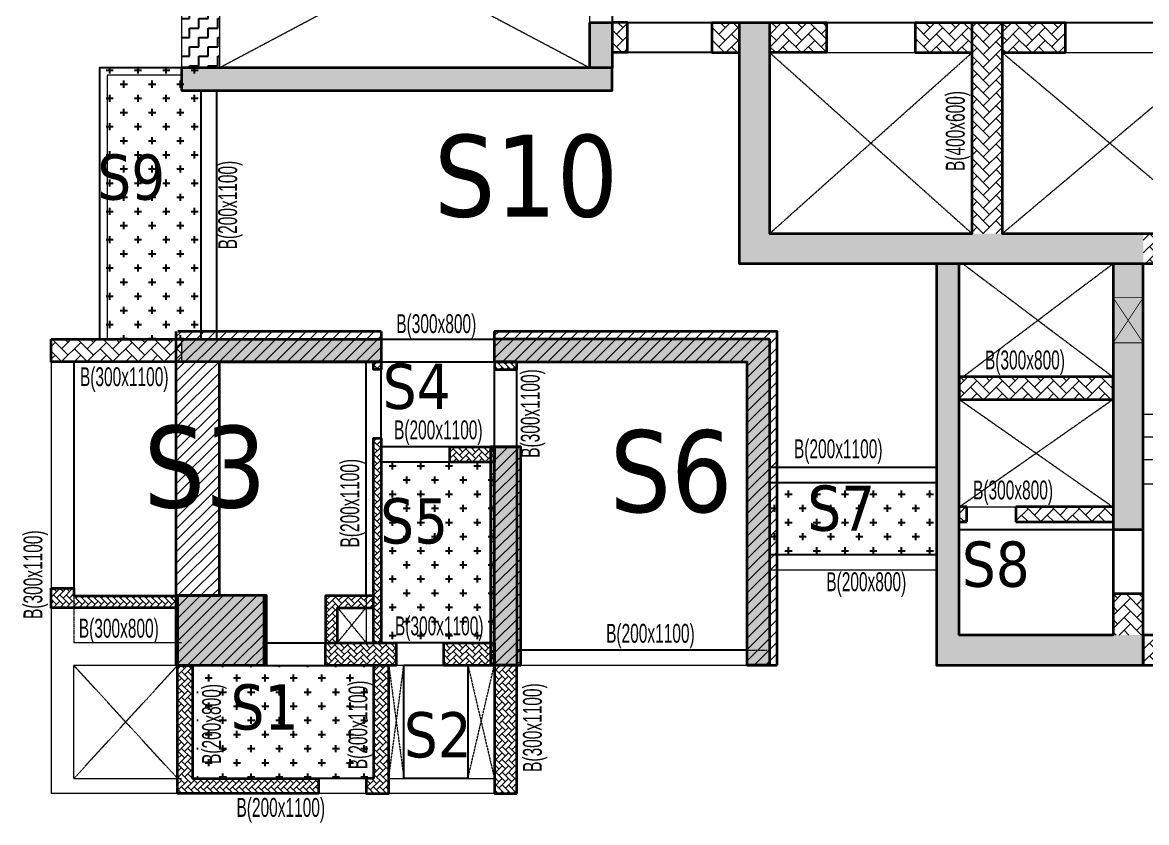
# Model space of a CAD drawing. Header units: millimetres. Extents: x -2 to 66976, y 42 to 26355.
# Drawn here: x -2 to 14901, y 1066 to 11677 of the extents above; entities that cross this region are included whole.
import ezdxf

# ---------------------------------------------------------------- set-up
doc = ezdxf.new("R2010")
doc.units = ezdxf.units.MM
doc.linetypes.add('HIDDEN', pattern=[0.375, 0.25, -0.125])
for name, color, linetype, lineweight in [('A-DETL-MISC', 35, 'Continuous', 15), ('A-HIDD-ABVE', 8, 'HIDDEN', 20), ('S-BEAM', 7, 'Continuous', 18), ('S-BEAM-IDEN', 2, 'Continuous', 9), ('S-COL HATCH', 9, 'Continuous', 0), ('S-COLS', 5, 'Continuous', 35), ('S-WALL', 4, 'Continuous', 18)]:
    doc.layers.add(name, color=color, linetype=linetype, lineweight=lineweight)
for name, color, linetype in [('changes', 7, 'Continuous'), ('S-CUTOUT', 1, 'Continuous'), ('SUNK SLAB', 8, 'Continuous')]:
    doc.layers.add(name, color=color, linetype=linetype)
doc.styles.add('Dim.s & Anno.(Misc.)', font='ARIALN.TTF')
doc.styles.add('Swis721 LtCn BT', font='swisscl.ttf', dxfattribs={"width": 0.9, "height": 233.355162})
pattern_1 = [(0, (-31352080.2, 21119608.4), (187.5, 187.5), [93.75, -281.25]), (90, (-31352033.32, 21119561.53), (-187.5, 187.5), [93.75, -281.25])]
pattern_2 = [(45, (-31802317.5, 20729084.55), (0, 169.7056275), [360, -120]), (135, (-31802232.65, 20729169.4), (1e-14, 169.7056275), [360, -120])]
pattern_3 = [(45, (-31618808, 20746156.34), (0, 169.7056275), [360, -120]), (135, (-31618723.15, 20746241.2), (1e-14, 169.7056275), [360, -120])]
pattern_4 = [(45, (-31682274.25, 21473233.52), (-75.1300955, 75.1300955), [])]
pattern_5 = [(315, (-31089832.86, 20696292.645), (84.85281374, -1e-14), [180, -60]), (45, (-31089790.43, 20696250.22), (84.85281374, -2e-14), [180, -60])]

# ---------------------------------------------------------------- blocks, each defined once
blk = doc.blocks.new('A$Cbe320e20')
at = {"layer": 'S-COL HATCH', "transparency": 33554687}
h = blk.add_hatch(color=256, dxfattribs=at)
h.dxf.hatch_style = 1
h.paths.add_polyline_path([(-2086, 2800), (-2385, 2800), (-2385, 2200), (-2086, 2200)])
at = {"layer": 'S-COL HATCH'}
h = blk.add_hatch(dxfattribs=at)
h.set_pattern_fill('AR-HBONE', color=256, scale=30)
h.set_pattern_definition(pattern_3)
h.paths.add_polyline_path([(-1885, 2400), (-1885, 2800), (-2085, 2800), (-2085, 2400)])
h = blk.add_hatch(dxfattribs=at)
h.set_pattern_fill('AR-HBONE', color=256, scale=30)
h.set_pattern_definition(pattern_3)
h.paths.add_polyline_path([(-400, 2400), (-400, 2800), (-765, 2800), (-765, 2400), (-676, 2400)])
at = {"layer": 'S-COL HATCH', "transparency": 33554687}
h = blk.add_hatch(color=256, dxfattribs=at)
h.dxf.hatch_style = 1
h.paths.add_polyline_path([(4954, -400), (4954, 0), (0, 0), (0, 2800), (-400, 2800), (-400, -400)])
at = {"layer": 'S-COL HATCH'}
h = blk.add_hatch(dxfattribs=at)
h.set_pattern_fill('AR-HBONE', color=256, scale=30)
h.set_pattern_definition(pattern_3)
h.paths.add_polyline_path([(758, 2400), (758, 2800), (0, 2800), (0, 2400)])
h = blk.add_hatch(dxfattribs=at)
h.set_pattern_fill('AR-HBONE', color=256, scale=30)
h.set_pattern_definition(pattern_3)
h.paths.add_polyline_path([(2684, 2800), (1928, 2800), (1928, 2400), (2684, 2400)])
h = blk.add_hatch(dxfattribs=at)
h.set_pattern_fill('AR-HBONE', color=256, scale=30)
h.set_pattern_definition(pattern_2)
h.paths.add_polyline_path([(2684, 0), (3084, 0), (3084, 2800), (2684, 2800)])
h = blk.add_hatch(dxfattribs=at)
h.set_pattern_fill('AR-HBONE', color=256, scale=30)
h.set_pattern_definition(pattern_3)
h.paths.add_polyline_path([(3925, 2800), (3084, 2800), (3084, 2400), (3925, 2400)])
at = {"layer": 'S-COL HATCH', "transparency": 33554687}
h = blk.add_hatch(color=256, dxfattribs=at)
h.dxf.hatch_style = 1
h.paths.add_polyline_path([(-7796, 2200), (-7796, 1900), (-2086, 1900), (-2086, 2200)])
at = {"layer": 'S-COL HATCH'}
h = blk.add_hatch(dxfattribs=at)
h.set_pattern_fill('AR-HBONE', color=256, scale=30)
h.set_pattern_definition(pattern_2)
h.paths.add_polyline_path([(5934, 0), (4954, 0), (4954, -400), (5934, -400)])
at = {"layer": 'S-COL HATCH', "transparency": 33554687}
h = blk.add_hatch(color=256, dxfattribs=at)
h.dxf.hatch_style = 1
h.paths.add_polyline_path([(2514, -400), (2214, -400), (2214, -5725), (2514, -5725), (4954, -5725), (4954, -5325), (2514, -5325), (2514, -3625), (2514, -3625), (2514, -3625)])
h = blk.add_hatch(color=256, dxfattribs=at)
h.dxf.hatch_style = 1
h.paths.add_polyline_path([(4954, -400), (4554, -400), (4554, -400), (4554, -1900), (4554, -1900), (4554, -2200), (4554, -3925), (4954, -3925)])
h = blk.add_hatch(dxfattribs=at)
h.set_pattern_fill('ANSI31', color=256, scale=850)
h.set_pattern_definition(pattern_4)
h.paths.add_polyline_path([(-5150, -1299), (-7296, -1299), (-7296, -1303), (-7871, -1303), (-7871, -4800), (-7296, -4800), (-7296, -1699), (-5150, -1699)])
h = blk.add_hatch(dxfattribs=at)
h.set_pattern_fill('ANSI31', color=256, scale=850)
h.set_pattern_definition(pattern_4)
h.paths.add_polyline_path([(100, -1299), (-3650, -1299), (-3650, -1699), (-300, -1699), (-300, -5724), (100, -5724)])
at = {"layer": 'S-COL HATCH'}
h = blk.add_hatch(dxfattribs=at)
h.set_pattern_fill('AR-HBONE', color=256, scale=30)
h.set_pattern_definition(pattern_2)
h.paths.add_polyline_path([(-7796, -1400), (-9525, -1400), (-9525, -1700), (-7796, -1700)])
at = {"layer": 'S-COL HATCH', "transparency": 33554687}
h = blk.add_hatch(color=256, dxfattribs=at)
h.dxf.hatch_style = 1
h.paths.add_polyline_path([(-5150, -1400), (-7796, -1400), (-7796, -1700), (-5150, -1700)])
h = blk.add_hatch(color=256, dxfattribs=at)
h.dxf.hatch_style = 1
h.paths.add_polyline_path([(0, -1400), (-3650, -1400), (-3650, -1700), (-300, -1700), (-300, -5725), (0, -5725)])
at = {"layer": 'S-COL HATCH'}
h = blk.add_hatch(dxfattribs=at)
h.set_pattern_fill('AR-HBONE', color=256, scale=30)
h.set_pattern_definition(pattern_2)
h.paths.add_polyline_path([(2514, -1900), (2514, -2200), (4554, -2200), (4554, -1900)])
at = {"layer": 'S-COL HATCH', "transparency": 33554687}
h = blk.add_hatch(dxfattribs=at)
h.set_pattern_fill('ANSI31', color=256, scale=850)
h.set_pattern_definition(pattern_4)
h.paths.add_polyline_path([(-3300, -2827), (-3696, -2827), (-3696, -5724), (-3300, -5724)])
h = blk.add_hatch(color=256, dxfattribs=at)
h.dxf.hatch_style = 1
h.paths.add_polyline_path([(-3350, -2827), (-3650, -2827), (-3650, -5725), (-3350, -5725)])
at = {"layer": 'S-COL HATCH'}
h = blk.add_hatch(dxfattribs=at)
h.set_pattern_fill('AR-HBONE', color=256, scale=30)
h.set_pattern_definition(pattern_2)
h.paths.add_polyline_path([(2614, -3625), (2514, -3625), (2514, -3825), (2614, -3825)])
h = blk.add_hatch(dxfattribs=at)
h.set_pattern_fill('AR-HBONE', color=256, scale=30)
h.set_pattern_definition(pattern_2)
h.paths.add_polyline_path([(3264, -3625), (3264, -3825), (4554, -3825), (4554, -3625)])
at = {"layer": 'S-COL HATCH', "transparency": 33554687}
h = blk.add_hatch(dxfattribs=at)
h.set_pattern_fill('ANSI31', color=256, scale=850)
h.set_pattern_definition(pattern_4)
h.paths.add_polyline_path([(-7871, -4800), (-7871, -5724), (-6671, -5724), (-6671, -4800)])
h = blk.add_hatch(color=256, dxfattribs=at)
h.dxf.hatch_style = 1
h.paths.add_polyline_path([(-6700, -4800), (-7850, -4800), (-7850, -5725), (-6700, -5725)])
at = {"layer": 'S-COL HATCH'}
h = blk.add_hatch(dxfattribs=at)
h.set_pattern_fill('AR-HBONE', color=256, scale=30)
h.set_pattern_definition(pattern_2)
h.paths.add_polyline_path([(4954, -4775), (4554, -4775), (4554, -5325), (4954, -5325)])
h = blk.add_hatch(dxfattribs=at)
h.set_pattern_fill('AR-HBONE', color=256, scale=30)
h.set_pattern_definition(pattern_2)
h.paths.add_polyline_path([(4954, -5325), (12554, -5325), (12554, -5725), (4954, -5725)])
at = {"layer": 'S-COL HATCH', "transparency": 33554687}
blk.add_line((-7796, -1400), (-7796, -1700), dxfattribs=at)
at = {"layer": 'S-COLS'}
for p, q in [((-1885, 2800), (-2086, 2800)), ((-1885, 2400), (-1885, 2800)), ((-765, 2800), (-765, 2400)), ((-765, 2800), (-400, 2800)), ((0, 2800), (758, 2800)), ((758, 2400), (758, 2800)), ((1928, 2800), (1928, 2400)), ((1928, 2800), (2684, 2800)), ((3084, 2800), (3925, 2800)), ((3925, 2400), (3925, 2800)), ((-1885, 2400), (-2086, 2400)), ((-765, 2400), (-400, 2400)), ((758, 2400), (0, 2400)), ((1928, 2400), (2684, 2400)), ((3084, 2400), (3925, 2400)), ((-5150, -1299), (-5150, -1699)), ((-3650, -1299), (-3650, -1699)), ((0, -1400), (-3650, -1400)), ((-3650, -1400), (-3650, -1700)), ((0, -1400), (0, -5725)), ((-3650, -1700), (-300, -1700)), ((-300, -1700), (-300, -5725)), ((4554, -3925), (4954, -3925)), ((4554, -4775), (4954, -4775)), ((-3700, -5724), (-3300, -5724)), ((-300, -5724), (100, -5724)), ((0, -5725), (-300, -5725))]:
    blk.add_line(p, q, dxfattribs=at)
at = {"layer": 'S-COLS', "color": 5}
blk.add_lwpolyline([(-2385, 2800), (-2086, 2800), (-2086, 2200), (-2385, 2200)], close=True, dxfattribs=at)
at = {"layer": 'S-COLS'}
for points in [[(10754, -400), (-400, -400), (-400, 2800), (0, 2800), (0, 0), (2684, 0), (2684, 2800)], [(2684, 2800), (3084, 2800)], [(3084, 2800), (3084, 0), (5934, 0), (5934, 2800)], [(2214, -400), (2214, -5725), (2514, -5725)], [(2514, -5325), (2514, -400)], [(4554, -400), (4554, -5325)], [(4554, -5725), (4954, -5725), (4954, -400)], [(-7871, -1299), (-7871, -4800), (-7296, -4800), (-7296, -1699), (-5150, -1699)], [(-5150, -1299), (-7846, -1299)], [(100, -5724), (100, -1299), (-3650, -1299)], [(-3650, -1699), (-300, -1699), (-300, -5724)], [(-3300, -5724), (-3300, -2827), (-3700, -2827), (-3700, -5724)], [(2614, -3625), (2514, -3625)], [(2614, -3825), (2614, -3625)], [(3264, -3625), (3264, -3825)], [(4554, -3625), (3264, -3625)], [(2514, -3825), (2614, -3825)], [(3264, -3825), (4554, -3825)], [(4554, -5325), (2514, -5325)], [(12554, -5325), (4954, -5325), (4954, -5725), (15254, -5725)], [(2514, -5725), (4554, -5725)]]:
    blk.add_lwpolyline(points, dxfattribs=at)
for points in [[(-7796, 1900), (-2086, 1900), (-2086, 2200), (-7796, 2200)], [(4554, -1900), (2514, -1900), (2514, -2200), (4554, -2200)], [(-7850, -5725), (-6700, -5725), (-6700, -4800), (-7850, -4800)]]:
    blk.add_lwpolyline(points, close=True, dxfattribs=at)
at = {"layer": 'S-COLS', "elevation": 0}
for points in [[(-9525, -1400), (-5150, -1400), (-5150, -1700), (-9525, -1700)], [(-3650, -2827), (-3350, -2827), (-3350, -5725), (-3650, -5725)], [(-7871, -5724), (-6671, -5724), (-6671, -4800), (-7871, -4800)]]:
    blk.add_lwpolyline(points, close=True, dxfattribs=at)
at = {"layer": 'S-CUTOUT', "const_width": 10, "elevation": 0}
blk.add_lwpolyline([(4954, -849), (4954, -1449), (4554, -1449), (4554, -849)], close=True, dxfattribs=at)
for points in [[(4954, -849), (4554, -1449)], [(4954, -1449), (4554, -849)]]:
    blk.add_lwpolyline(points, dxfattribs=at)
at = {"layer": 'S-WALL', "color": 7}
for p, q in [((-8885, 2200), (-7795, 2200)), ((-8885, -1400), (-8885, 2200)), ((-7795, 2100), (-8785, 2100)), ((-8785, 2100), (-8785, -1400))]:
    blk.add_line(p, q, dxfattribs=at)

msp = doc.modelspace()

# ---------------------------------------------------------------- hatches: boundary and pattern name
at = {"layer": 'S-COL HATCH'}
h = msp.add_hatch(dxfattribs=at)
h.set_pattern_fill('AR-HBONE', color=256, scale=15, angle=-90)
h.set_pattern_definition([(315, (21106618.915, 31373652.603), (84.85281374, -2e-14), [180, -60]), (45, (21106661.34, 31373610.18), (84.85281374, -2e-14), [180, -60])])
h.paths.add_polyline_path([(4653.7, 7174.4), (4653.7, 7074.4), (4753.7, 7074.4), (4753.7, 7174.4)])
h = msp.add_hatch(dxfattribs=at)
h.set_pattern_fill('AR-HBONE', color=256, scale=15, angle=-90)
h.set_pattern_definition([(315, (21108318.957, 31378122.583), (84.85281374, -2e-14), [180, -60]), (45, (21108361.383, 31378080.157), (84.85281374, -2e-14), [180, -60])])
h.paths.add_polyline_path([(6553.8, 7174.3), (6253.8, 7174.3), (6253.8, 7074.4), (6553.8, 7074.4)])
h = msp.add_hatch(dxfattribs=at)
h.set_pattern_fill('AR-HBONE', color=256, scale=15, angle=-90)
h.set_pattern_definition([(315, (21106618.915, 31372642.615), (84.85281374, -2e-14), [180, -60]), (45, (21106661.34, 31372600.19), (84.85281374, -2e-14), [180, -60])])
h.paths.add_polyline_path([(4653.7, 6164.4), (4653.7, 3449.2), (4753.7, 3449.2), (4753.7, 6164.4)])
h = msp.add_hatch(dxfattribs=at)
h.set_pattern_fill('AR-HBONE', color=256, scale=15)
h.set_pattern_definition([(45, (-31360728.907, 21107812.13), (0, 84.85281374), [180, -60]), (135, (-31360686.48, 21107854.557), (7e-15, 84.85281374), [180, -60])])
h.paths.add_polyline_path([(6253.8, 5847), (6253.8, 6047), (5663.8, 6047), (5663.8, 5847)])
h = msp.add_hatch(dxfattribs=at)
h.set_pattern_fill('AR-HBONE', color=256, scale=15, angle=-90)
h.set_pattern_definition(pattern_5)
h.paths.add_polyline_path([(378.7, 4174.4), (578.7, 4174.4), (678.7, 4174.4), (678.7, 4074.4), (2053.7, 4074.4), (2053.7, 3914.4), (378.7, 3914.4)])
h = msp.add_hatch(dxfattribs=at)
h.set_pattern_fill('AR-HBONE', color=256, scale=15)
h.set_pattern_definition([(45, (-31099967.175, 20626470.88), (0, 84.85281374), [180, -60]), (135, (-31099924.75, 20626513.307), (7e-15, 84.85281374), [180, -60])])
h.paths.add_polyline_path([(4653.7, 4073.9), (4013.7, 4074), (4013.7, 3449.2), (4173.7, 3449.2), (4173.7, 3914.4), (4653.7, 3914.4)])
h = msp.add_hatch(dxfattribs=at)
h.set_pattern_fill('AR-HBONE', color=256, scale=15)
h.set_pattern_definition([(45, (-31362128.91, 21105214.32), (0, 84.85281374), [180, -60]), (135, (-31362086.486, 21105256.747), (7e-15, 84.85281374), [180, -60])])
h.paths.add_polyline_path([(4953.7, 3149.2), (4953.7, 3449.2), (4013.7, 3449.2), (4013.7, 3149.2)])
h = msp.add_hatch(dxfattribs=at)
h.set_pattern_fill('AR-HBONE', color=256, scale=15)
h.set_pattern_definition([(45, (-31360728.907, 21105214.32), (0, 84.85281374), [180, -60]), (135, (-31360686.48, 21105256.747), (7e-15, 84.85281374), [180, -60])])
h.paths.add_polyline_path([(6253.8, 3149.2), (6253.8, 3449.2), (5583.8, 3449.2), (5583.8, 3149.2)])
h = msp.add_hatch(dxfattribs=at)
h.set_pattern_fill('AR-HBONE', color=256, scale=15, angle=-90)
h.set_pattern_definition(pattern_5)
edge = h.paths.add_edge_path()
edge.add_line((2253.7, 3149.2), (2253.7, 1649.2))
edge.add_line((2253.7, 1649.2), (3923.7, 1649.2))
edge.add_line((3923.7, 1649.2), (3923.7, 1449.2))
edge.add_line((3923.7, 1449.2), (2053.7, 1449.2))
edge.add_line((2053.7, 1449.2), (2053.7, 3149.1))
edge.add_line((2053.7, 3149.1), (2253.7, 3149.1))
h = msp.add_hatch(dxfattribs=at)
h.set_pattern_fill('AR-HBONE', color=256, scale=15, angle=-90)
h.set_pattern_definition(pattern_5)
h.paths.add_polyline_path([(4653.7, 1649.2), (4553.7, 1648.8), (4553.7, 1448.8), (4853.7, 1449.2), (4853.7, 3149.2), (4653.7, 3149.2)])
h = msp.add_hatch(dxfattribs=at)
h.set_pattern_fill('AR-HBONE', color=256, scale=15, angle=-90)
h.set_pattern_definition([(315, (21108318.957, 31372497.395), (84.85281374, -2e-14), [180, -60]), (45, (21108361.383, 31372454.97), (84.85281374, -2e-14), [180, -60])])
h.paths.add_polyline_path([(6253.8, 1449.2), (6553.8, 1449.2), (6553.8, 3149.2), (6253.8, 3149.2)])
at = {"layer": 'SUNK SLAB'}
h = msp.add_hatch(dxfattribs=at)
h.set_pattern_fill('ZIGZAG', color=8, scale=1000, style=0)
h.set_pattern_definition([(0, (-31792413.78, 20728727.43), (125, 125), [125, -125]), (90, (-31792288.78, 20728727.43), (-125, 125), [125, -125])])
h.paths.add_polyline_path([(2608.1, 13676.5), (2108.1, 13676.5), (2108.1, 11076.5), (2608.1, 11076.5)])
h = msp.add_hatch(dxfattribs=at)
h.set_pattern_fill('CROSS', color=8, scale=750, style=0)
h.set_pattern_definition(pattern_1)
h.paths.add_polyline_path([(2368.1, 11076.5), (1018.1, 11076.5), (1018.1, 7476.5), (2368.1, 7476.5)])
h = msp.add_hatch(dxfattribs=at)
h.set_pattern_fill('CROSS', color=8, scale=750, style=0)
h.set_pattern_definition(pattern_1)
h.paths.add_polyline_path([(6253.7, 5849.2), (4753.7, 5849.2), (4753.7, 3449.2), (6253.7, 3449.2)])
h.paths.add_polyline_path([(4874, 3406.9), (6272.5, 3406.9), (6272.5, 3934.1), (4874, 3934.1)], flags=9)
h = msp.add_hatch(dxfattribs=at)
h.set_pattern_fill('CROSS', color=8, scale=750, style=0)
h.set_pattern_definition(pattern_1)
h.paths.add_polyline_path([(12118.1, 4616.6), (12118.1, 5576.5), (9903.7, 5576.5), (9903.7, 4616.5)])
h = msp.add_hatch(dxfattribs=at)
h.set_pattern_fill('CROSS', color=8, scale=750, style=0)
h.set_pattern_definition(pattern_1)
h.paths.add_polyline_path([(4653.7, 1650.4), (4653.7, 3151.3), (2308.1, 3149.4), (2308.1, 1649)])
h.paths.add_polyline_path([(2770.3, 1780.2), (2770.3, 3053.5), (2243.1, 3053.5), (2243.1, 1780.2)], flags=9)
h.paths.add_polyline_path([(4711.2, 1773.3), (4711.2, 3046.5), (4184, 3046.5), (4184, 1773.3)], flags=9)

# ---------------------------------------------------------------- linework, layer by layer
at = {"layer": 'A-DETL-MISC', "elevation": 0}
for points in [[(16858.1, 6476.5), (14858.1, 6476.5)], [(16858.1, 6176.5), (14858.1, 6176.5)], [(16858.1, 5876.5), (14858.1, 5876.5)], [(16858.1, 5551.3), (14858.1, 5551.3)]]:
    msp.add_lwpolyline(points, dxfattribs=at)
at = {"layer": 'A-HIDD-ABVE', "linetype": 'HIDDEN'}
for p, q in [((2608.1, 13676.5, 0), (7518.4, 11076.5, 0)), ((2608.1, 11076.5, 0), (7506.4, 13676.5, 0)), ((9903.7, 11276.5, 0), (12588.1, 8876.5, 0)), ((9903.7, 8876.5, 0), (12588.1, 11276.5, 0)), ((12988.1, 11276.5, 0), (15838.1, 8876.5, 0)), ((12988.1, 8876.5, 0), (15838.1, 11276.5, 0)), ((12465.4, 8476.5, 0), (14455.4, 6976.5, 0)), ((12465.4, 6976.5, 0), (14455.4, 8476.5, 0)), ((12418.1, 6676.5, 0), (14455.4, 5251.4, 0)), ((12418.1, 5251.3, 0), (14455.4, 6676.5, 0)), ((4173.7, 3916.5, 0), (4553.7, 3451.3, 0)), ((4173.7, 3451.3, 0), (4553.7, 3916.5, 0)), ((2053.7, 1649, 0), (678.7, 3149.3, 0)), ((678.7, 1649, 0), (2053.7, 3149.3, 0)), ((4853.7, 1651.3, 0), (5053.7, 3151.4, 0)), ((4853.7, 3151.3, 0), (5054.6, 1651.3, 0)), ((5903.7, 1651.3, 0), (6253.7, 3151.4, 0)), ((5903.7, 3151.3, 0), (6254.6, 1651.4, 0))]:
    msp.add_line(p, q, dxfattribs=at)
at = {"layer": 'changes', "color": 1, "elevation": 0}
for points in [[(7818.1, 13676.5), (7818.1, 11676.5), (25258.1, 11676.5), (25258.1, 13676.5), (19578.1, 13676.5), (19578.1, 15376.5), (12208.1, 15376.5), (12208.1, 13676.5)], [(2568.1, 10776.5), (2568.1, 7476.5), (9903.7, 7476.5), (9903.7, 5776.5), (12118.1, 5776.6), (12118.1, 8476.5), (9503.7, 8476.5), (9503.7, 11276.5), (7818.1, 11276.5), (7818.1, 10776.5)], [(2368.1, 7476.5), (2368.1, 10776.5), (2108.1, 10776.5), (2108.1, 11076.5), (1018.1, 11076.5), (1018.1, 7476.7)], [(4553.7, 7176.5), (678.7, 7176.5), (678.7, 4174.4), (678.7, 4074.4), (3203.7, 4076.1), (3203.7, 3449.2), (4013.7, 3449.2), (4013.7, 4074), (4553.7, 4074)], [(4753.7, 7174.4), (6253.7, 7174.4), (6253.7, 6049.2), (4753.7, 6049.2)], [(6553.7, 7176.5), (9603.7, 7176.5), (9603.7, 3351.3), (6553.7, 3351.3)], [(4753.7, 5849.2), (6253.8, 5849.2), (6253.8, 3449.2), (4753.7, 3449.2)], [(9903.7, 5576.5), (12118.1, 5576.5), (12118.1, 4616.6), (9903.7, 4616.6)], [(12418.1, 4951.3), (14458.1, 4951.3), (14458.1, 3551.3), (12418.1, 3551.3)], [(2259.3, 3149.3), (4653.7, 3149.3), (4653.7, 1649.2), (2259.3, 1649.2)], [(5053.7, 3151.4), (5903.7, 3151.4), (5903.7, 1651.3), (5053.7, 1651.3)]]:
    msp.add_lwpolyline(points, close=True, dxfattribs=at)
at = {"layer": 'S-BEAM'}
for p, q in [((2108.1, 14576.5, 0), (2108.1, 11076.5, 0)), ((2608.1, 14576.5, 0), (2608.1, 11076.5, 0)), ((7518.4, 11676.5, 0), (7518.4, 13676.5, 0)), ((9903.7, 11276.5, 0), (12588.1, 11276.5, 0)), ((12988.1, 11276.5, 0), (15838.1, 11276.5, 0)), ((2368.1, 11076.5, 0), (1018.1, 11076.5, 0)), ((1018.1, 7476.5, 0), (1018.1, 11076.5, 0)), ((2368.1, 7476.5), (2368.1, 10776.5, 0)), ((378.7, 7176.5, 0), (378.7, 1451.3, 0)), ((4753.7, 5849.2, 0), (6253.7, 5849.2, 0)), ((4753.7, 5849.2, 0), (4753.7, 3449.2, 0)), ((9903.7, 5576.5, 0), (12118.1, 5576.5, 0)), ((12518.1, 5251.3, 0), (13168.1, 5251.3, 0)), ((9903.7, 4616.5, 0), (12118.1, 4616.6, 0)), ((9903.7, 4416.5, 0), (12118.1, 4416.5, 0)), ((4173.7, 3916.5, 0), (4553.7, 3916.5, 0)), ((4173.7, 3916.5, 0), (4173.7, 3449.2, 0)), ((4553.7, 3916.5, 0), (4553.7, 3449.2, 0)), ((2108.1, 3449.2, 0), (678.7, 3449.2, 0)), ((3178.7, 3449.2, 0), (6253.7, 3449.2, 0)), ((2259.3, 3149.3, 0), (678.7, 3149.3, 0)), ((678.7, 1649, 0), (678.7, 3149.3, 0)), ((2053.7, 3149.3, 0), (2053.7, 1649, 0)), ((2253.7, 3149.3, 0), (4653.7, 3151.3, 0)), ((2253.7, 3149.3, 0), (2253.7, 1649, 0)), ((4653.7, 3151.3, 0), (4653.7, 1651.3, 0)), ((4853.7, 3151.3, 0), (5053.7, 3151.3, 0)), ((4853.7, 3151.3, 0), (4853.7, 1651.3, 0)), ((5053.7, 3151.4, 0), (5054.6, 1650.6, 0)), ((5834.2, 3151.4, 0), (6253.7, 3151.4, 0)), ((5903.7, 1651.3, 0), (5903.7, 3151.4, 0)), ((6253.7, 3151.3, 0), (6254.6, 1651.4, 0)), ((6553.7, 3151.3, 0), (9869.4, 3151.3, 0)), ((6553.7, 3151.3, 0), (6553.7, 1451.3, 0)), ((676.7, 1649, 0), (2108.1, 1649, 0)), ((2308.1, 1649, 0), (4653.7, 1650.4, 0)), ((4853.7, 1650.5, 0), (6253.7, 1651.4, 0)), ((6553.7, 1451.3, 0), (378.7, 1451.3, 0))]:
    msp.add_line(p, q, dxfattribs=at)
at = {"layer": 'S-BEAM', "linetype": 'HIDDEN'}
for p, q in [((7818.1, 11676.5, 0), (10578.1, 11676.5)), ((12988.1, 11676.5, 0), (15838.1, 11676.5, 0)), ((7818.1, 11276.5, 0), (9503.7, 11276.5, 0)), ((2568.1, 7476.5), (2568.1, 10776.5, 0)), ((378.7, 7476.6, 0), (2091.7, 7477, 0)), ((4753.7, 7476.1, 0), (6253.7, 7476.5, 0)), ((378.7, 7176.9, 0), (2105.4, 7176.9, 0)), ((678.7, 7176.5, 0), (678.7, 3449.2, 0)), ((4553.7, 7176.5, 0), (4553.7, 3916.5, 0)), ((4753.7, 7176.5, 0), (4753.7, 6049.2, 0)), ((4753.7, 7176.5, 0), (6253.7, 7176.5, 0)), ((6253.7, 7176.5, 0), (6253.7, 6049.2, 0)), ((6553.7, 7176.5, 0), (6553.7, 6049.2, 0)), ((4753.7, 6049.2, 0), (6253.7, 6049.2, 0)), ((9903.7, 5776.5, 0), (12118.1, 5776.6, 0)), ((12468.1, 4951.3, 0), (14458.1, 4951.3, 0)), ((6553.7, 3351.3, 0), (9869.4, 3351.3, 0)), ((5053.7, 3151.3, 0), (5903.7, 3151.4, 0))]:
    msp.add_line(p, q, dxfattribs=at)
at = {"layer": 'S-COLS', "elevation": 0}
for points in [[(4753.7, 7174.4), (4753.7, 7074.4), (4653.7, 7074.4), (4653.7, 7174.4)], [(6553.8, 7074.4), (6553.8, 7174.3), (6253.8, 7174.3), (6253.8, 7074.4)], [(4753.7, 6164.4), (4753.7, 3449.2), (4653.7, 3449.2), (4653.7, 6164.4)], [(5663.8, 6047), (6253.8, 6047), (6253.8, 5847), (5663.8, 5847)], [(378.7, 4174.4), (578.7, 4174.4), (678.7, 4174.4), (678.7, 4074.4), (2053.7, 4074.4), (2053.7, 3914.4), (378.7, 3914.4)], [(4013.7, 3449.2), (4953.7, 3449.2), (4953.7, 3149.2), (4013.7, 3149.2)], [(5583.8, 3449.2), (6253.8, 3449.2), (6253.8, 3149.2), (5583.8, 3149.2)], [(4653.7, 1649.2), (4553.7, 1648.8), (4553.7, 1448.8), (4853.7, 1449.2), (4853.7, 3149.2), (4653.7, 3149.2)], [(6553.8, 1449.2), (6553.8, 3149.2), (6253.8, 3149.2), (6253.8, 1449.2)]]:
    msp.add_lwpolyline(points, close=True, dxfattribs=at)
for points in [[(4653.7, 4073.9), (4013.7, 4074), (4013.7, 3449.2), (4173.7, 3449.2), (4173.7, 3914.4), (4653.7, 3914.4), (4653.7, 4073.9)], [(2253.7, 3149.2), (2253.7, 1649.2), (3923.7, 1649.2), (3923.7, 1449.2), (2053.7, 1449.2), (2053.7, 3149.1), (2253.7, 3149.1)]]:
    msp.add_lwpolyline(points, dxfattribs=at)

# ---------------------------------------------------------------- block references
at = {"layer": 'S-COLS'}
msp.add_blockref('A$Cbe320e20', (9903.7, 8876.5, 0), dxfattribs=at)

# ---------------------------------------------------------------- texts
at = {"layer": 'changes', "attachment_point": 1, "style": 'Dim.s & Anno.(Misc.)'}
for s, heights, insert, char_height in [('{\\fTahoma|b0|i0|c0|p34;S10}', [1133], (5454.8, 10186.7), 1084.701), ('{\\fTahoma|b0|i0|c0|p34;S9}', [1159.3], (990.1, 9926), 600), ('{\\fTahoma|b0|i0|c0|p34;S4}', [1159.3], (4774.8, 7152), 600), ('{\\fTahoma|b0|i0|c0|p34;S3}', [1159.3], (1605.4, 6328.1), 1084.701), ('{\\fTahoma|b0|i0|c0|p34;S6}', [1159.3], (7784.5, 6268.5), 1084.701), ('{\\fTahoma|b0|i0|c0|p34;S7}', [1159.3], (10403.7, 5535.4), 600), ('{\\fTahoma|b0|i0|c0|p34;S5}', [1159.3], (4740.4, 5366.8), 600), ('{\\fTahoma|b0|i0|c0|p34;S8}', [1159.3], (12452.9, 4792.4), 600), ('{\\fTahoma|b0|i0|c0|p34;S1}', [1159.3], (2756.9, 2898.9), 600), ('{\\fTahoma|b0|i0|c0|p34;S2}', [1159.3], (5054.1, 2529.6, 0), 600)]:
    msp.add_mtext_dynamic_manual_height_columns(s, width=6038.664, gutter_width=5423.5, heights=heights, dxfattribs=dict(at, insert=insert, char_height=char_height))
at = {"layer": 'S-BEAM-IDEN', "style": 'Swis721 LtCn BT', "width": 0.8}
for s, rotation, p in [('B(400x600)', 90, (12490, 9707.3, 0)), ('B(200x1100)', 90, (2842.7, 8668)), ('B(300x800)', 360, (4954, 7557.2, 0)), ('B(300x800)', 360, (12759.2, 7076, 0)), ('B(300x1100)', 90, (6854.2, 5903.1, 0)), ('B(200x1100)', 360, (4924, 6148.6, 0)), ('B(200x1100)', 360, (10226.7, 5897.1, 0)), ('B(200x1100)', 90, (4462.4, 4713.9, 0)), ('B(300x800)', 360, (12601.2, 5350.7, 0)), ('B(300x1100)', 90, (261, 3765.9, 0)), ('B(200x800)', 360, (10655, 4134.1, 0)), ('B(300x800)', 360, (745, 3517.9, 0)), ('B(300x1100)', 360, (4936.5, 3548.6, 0)), ('B(200x1100)', 360, (7736, 3450.7, 0)), ('B(200x800)', 90, (2628.7, 1842.7)), ('B(200x1100)', 90, (4569.5, 1773.2)), ('B(300x1100)', 90, (6883.3, 1737.4, 0)), ('B(200x1100)', 360, (2835.3, 1140.9, 0))]:
    msp.add_text(s, height=250, rotation=rotation, dxfattribs=at).set_placement(p)
msp.add_text('B(300x1100)', height=250, dxfattribs=at).set_placement((759.9, 6853))

doc.saveas('drawing.dxf')
